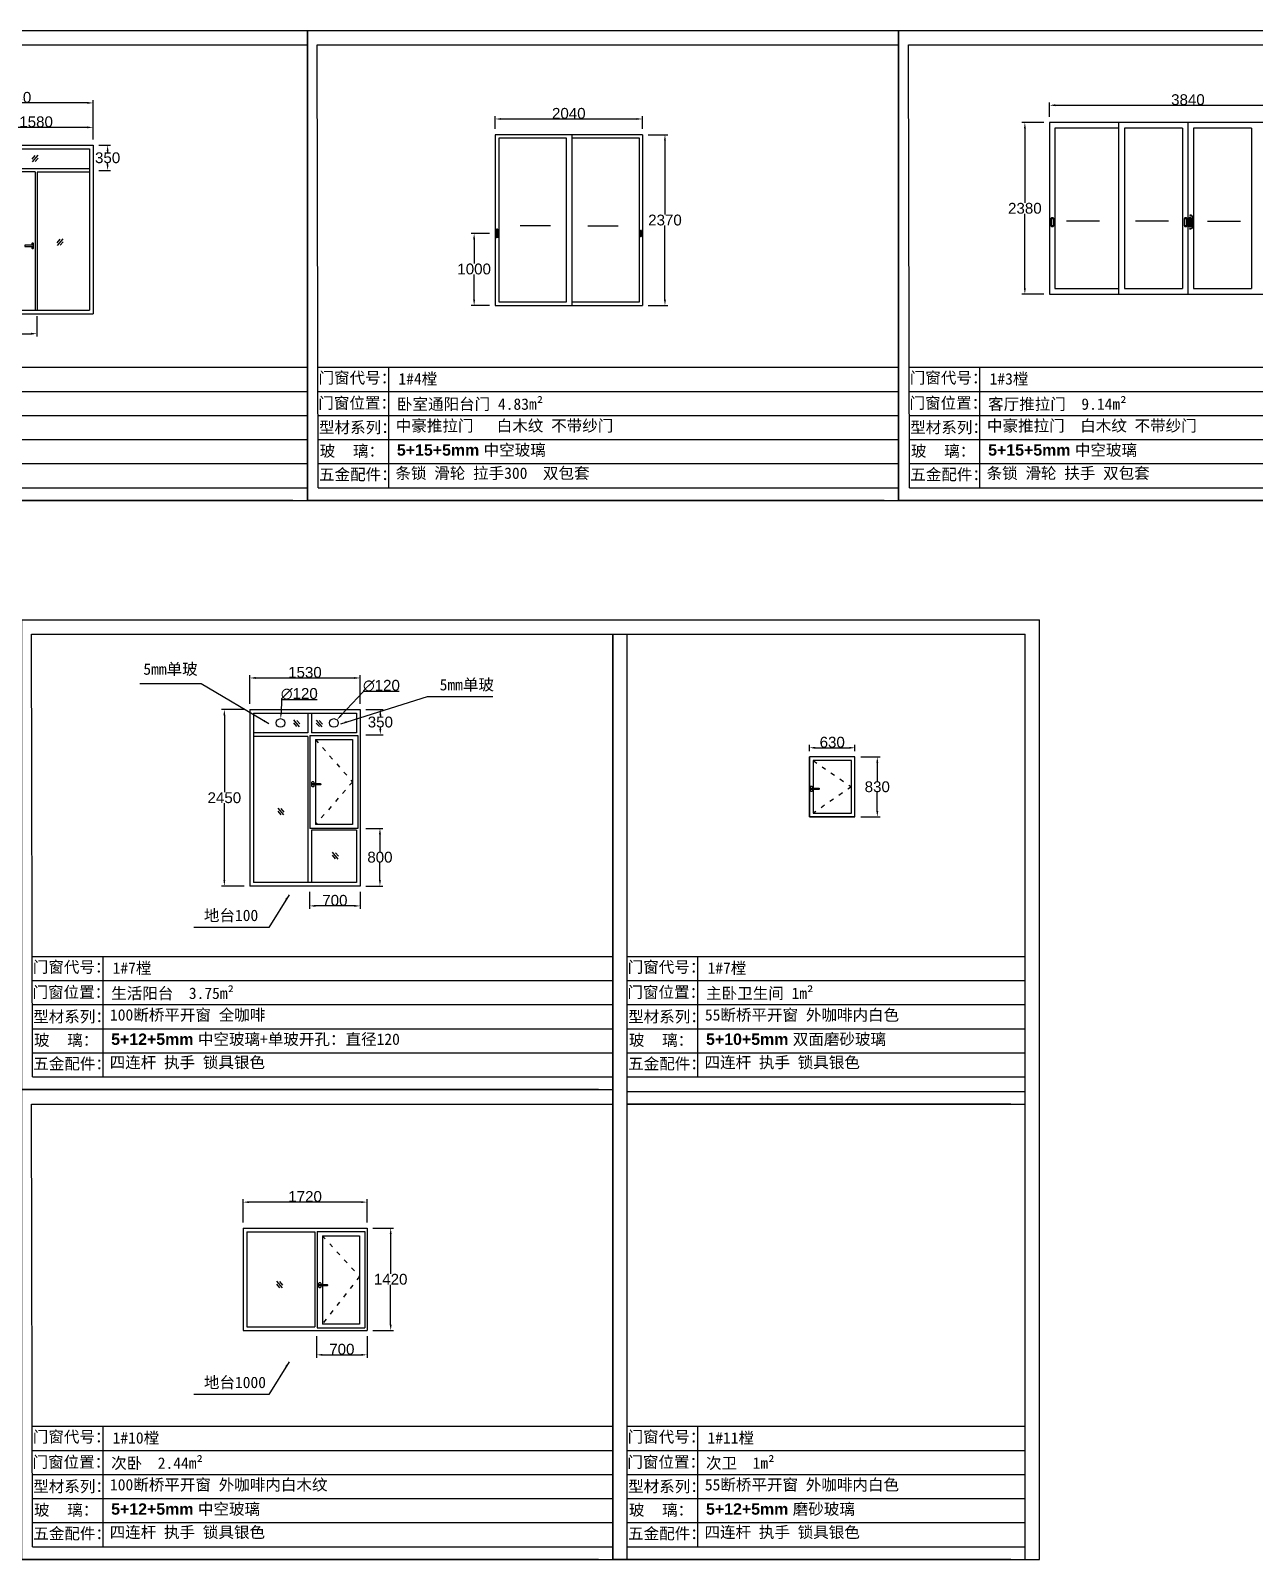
# Model space of a CAD drawing. Header units: inches. Extents: x -138455 to 599497, y -747149 to 13167.
# Drawn here: x 207274 to 224250, y -183062 to -161850 of the extents above; entities that cross this region are included whole.
import ezdxf

# ---------------------------------------------------------------- set-up
doc = ezdxf.new("R2010")
doc.units = ezdxf.units.IN
doc.header["$MEASUREMENT"] = 0
doc.header["$PDMODE"] = 35
doc.header["$PDSIZE"] = -3
doc.linetypes.add('ACAD_ISO03W100', pattern=[30, 12, -18])
doc.layers.add('0 @ 1', color=7, linetype='Continuous')
doc.styles.add('Annotative', font='arialbd.ttf')
doc.styles.get("Standard").update_dxf_attribs({"font": 'arial.ttf'})
doc.dimstyles.get("Standard").update_dxf_attribs({"dimtxt": 80, "dimasz": 70, "dimexe": 40, "dimexo": 80, "dimgap": 0, "dimtad": 1, "dimtih": 1, "dimtoh": 1, "dimdec": 0, "dimzin": 0, "dimdsep": 46, "dimtxsty": 'Standard', "dimcen": 0.09, "dimadec": 0, "dimazin": 0, "dimtfac": 1, "dimtdec": 0, "dimtofl": 0, "dimtmove": 0, "dimatfit": 3, "dimfxl": 0, "dimtolj": 1, "dimtzin": 0, "dimarcsym": 0})

# ---------------------------------------------------------------- blocks, each defined once
blk = doc.blocks.new('123hhh')
for centre, radius, start, end in [((280724, -83285), 15, 176.7622, 183.2378), ((280706, -83231), 10, 16.4502, 30.1514), ((280706, -83339), 10, 329.8486, 343.5498)]:
    blk.add_arc(centre, radius, start, end)
for points, knots in [([(280692, -83211), (280689, -83211), (280685, -83210), (280685, -83215), (280690, -83217), (280696, -83217), (280704, -83219), (280711, -83226), (280713, -83239), (280712, -83254), (280711, -83268), (280709, -83277), (280709, -83282), (280709, -83284)], [0, 0, 0, 0, 6.082763, 8.582763, 11.318747, 19.461781, 26.725965, 36.438119, 46.233865, 64.642794, 80.276332, 88.205882, 94.390611, 94.390611, 94.390611, 94.390611]), ([(280715, -83226), (280712, -83222), (280707, -83214), (280697, -83212), (280692, -83211)], [0.93741, 0.93741, 0.93741, 0.93741, 13.606526, 29.417915, 29.417915, 29.417915, 29.417915]), ([(280716, -83229), (280716, -83230), (280717, -83234), (280717, -83249), (280717, -83266), (280717, -83280), (280717, -83285)], [1.197256, 1.197256, 1.197256, 1.197256, 5.358743, 14.155697, 44.084834, 57.684594, 57.684594, 57.684594, 57.684594]), ([(280716, -83341), (280716, -83340), (280717, -83336), (280717, -83321), (280717, -83304), (280717, -83290), (280717, -83285)], [1.197256, 1.197256, 1.197256, 1.197256, 5.358743, 14.155697, 44.084834, 57.684594, 57.684594, 57.684594, 57.684594]), ([(280692, -83359), (280689, -83359), (280685, -83360), (280685, -83355), (280690, -83353), (280696, -83353), (280704, -83351), (280711, -83344), (280713, -83331), (280712, -83316), (280711, -83302), (280709, -83293), (280709, -83288), (280709, -83286)], [0, 0, 0, 0, 6.082763, 8.582763, 11.318747, 19.461781, 26.725965, 36.438119, 46.233865, 64.642794, 80.276332, 88.205882, 94.390611, 94.390611, 94.390611, 94.390611]), ([(280715, -83344), (280712, -83348), (280707, -83356), (280697, -83358), (280692, -83359)], [0.93741, 0.93741, 0.93741, 0.93741, 13.606526, 29.417915, 29.417915, 29.417915, 29.417915])]:
    blk.add_open_spline(points, degree=3, knots=knots)
blk = doc.blocks.new('*D390')
at = {"color": 0, "lineweight": -2, "transparency": 16777216}
for p, q in [((213720, -163215), (213720, -163037)), ((213800, -163077), (215680, -163077)), ((215760, -163215), (215760, -163037))]:
    blk.add_line(p, q, dxfattribs=at)
at = {"color": 0, "transparency": 16777216}
for points in [[(213800, -163064), (213800, -163090), (213720, -163077)], [(215680, -163064), (215680, -163090), (215760, -163077)]]:
    blk.add_solid(points, dxfattribs=at)
at = {"layer": 'Defpoints', "color": 0, "transparency": 16777216}
for p in [(215760, -163077), (213720, -163295), (215760, -163295)]:
    blk.add_point(p, dxfattribs=at)
at = {"color": 0, "transparency": 16777216, "insert": (214740, -163000), "char_height": 150, "attachment_point": 5}
blk.add_mtext('\\A1;2040', dxfattribs=at)
blk = doc.blocks.new('*D403')
at = {"color": 0, "lineweight": -2, "transparency": 16777216}
for p, q in [((215840, -163295), (216114, -163295)), ((216074, -163375), (216074, -164403)), ((216074, -165585), (216074, -164556)), ((215840, -165665), (216114, -165665))]:
    blk.add_line(p, q, dxfattribs=at)
at = {"color": 0, "transparency": 16777216}
for points in [[(216060, -163375), (216087, -163375), (216074, -163295)], [(216060, -165585), (216087, -165585), (216074, -165665)]]:
    blk.add_solid(points, dxfattribs=at)
at = {"layer": 'Defpoints', "color": 0, "transparency": 16777216}
for p in [(215760, -163295), (215760, -165665), (216074, -165665)]:
    blk.add_point(p, dxfattribs=at)
at = {"color": 0, "transparency": 16777216, "insert": (216074, -164480), "char_height": 150, "attachment_point": 5}
blk.add_mtext('\\A1;2370', dxfattribs=at)
blk = doc.blocks.new('*D391')
at = {"color": 0, "lineweight": -2, "transparency": 16777216}
for p, q in [((221408, -163047), (221408, -162847)), ((221488, -162887), (225168, -162887)), ((225248, -163047), (225248, -162847))]:
    blk.add_line(p, q, dxfattribs=at)
at = {"color": 0, "transparency": 16777216}
for points in [[(221488, -162873), (221488, -162900), (221408, -162887)], [(225168, -162873), (225168, -162900), (225248, -162887)]]:
    blk.add_solid(points, dxfattribs=at)
at = {"layer": 'Defpoints', "color": 0, "transparency": 16777216}
for p in [(225248, -162887), (221408, -163127), (225248, -163127)]:
    blk.add_point(p, dxfattribs=at)
at = {"color": 0, "transparency": 16777216, "insert": (223328, -162810), "char_height": 150, "attachment_point": 5}
blk.add_mtext('\\A1;3840', dxfattribs=at)
blk = doc.blocks.new('*D404')
at = {"color": 0, "lineweight": -2, "transparency": 16777216}
for p, q in [((221328, -163127), (221026, -163127)), ((221066, -163207), (221066, -164240)), ((221066, -165427), (221066, -164393)), ((221328, -165507), (221026, -165507))]:
    blk.add_line(p, q, dxfattribs=at)
at = {"color": 0, "transparency": 16777216}
for points in [[(221053, -163207), (221080, -163207), (221066, -163127)], [(221053, -165427), (221080, -165427), (221066, -165507)]]:
    blk.add_solid(points, dxfattribs=at)
at = {"layer": 'Defpoints', "color": 0, "transparency": 16777216}
for p in [(221408, -163127), (221066, -165507), (221408, -165507)]:
    blk.add_point(p, dxfattribs=at)
at = {"color": 0, "transparency": 16777216, "insert": (221066, -164317), "char_height": 150, "attachment_point": 5}
blk.add_mtext('\\A1;2380', dxfattribs=at)
blk = doc.blocks.new('*D405')
at = {"color": 0, "lineweight": -2, "transparency": 16777216}
for p, q in [((213640, -164665), (213387, -164665)), ((213427, -164745), (213427, -165082)), ((213427, -165585), (213427, -165235)), ((213640, -165665), (213387, -165665))]:
    blk.add_line(p, q, dxfattribs=at)
at = {"color": 0, "transparency": 16777216}
for points in [[(213413, -164745), (213440, -164745), (213427, -164665)], [(213413, -165585), (213440, -165585), (213427, -165665)]]:
    blk.add_solid(points, dxfattribs=at)
at = {"layer": 'Defpoints', "color": 0, "transparency": 16777216}
for p in [(213720, -164665), (213427, -165665), (213720, -165665)]:
    blk.add_point(p, dxfattribs=at)
at = {"color": 0, "transparency": 16777216, "insert": (213427, -165159), "char_height": 150, "attachment_point": 5}
blk.add_mtext('\\A1;1000', dxfattribs=at)
blk = doc.blocks.new('dzcs')
blk.add_lwpolyline([(142096, -3328), (142196, -3328, 0.414214), (142206, -3318), (142206, -3318, 0.414214), (142196, -3308), (142096, -3308, 0.414214), (142086, -3318), (142086, -3318, 0.414214)], format="xyb", close=True)
blk.add_lwpolyline([(142182, -3328), (142182, -3342, 0.414214), (142196, -3355), (142196, -3355, 0.414214), (142209, -3342), (142209, -3294, 0.414214), (142196, -3280), (142196, -3280, 0.414214), (142182, -3294), (142182, -3308)], format="xyb")
blk = doc.blocks.new('*D392')
at = {"color": 0, "lineweight": -2, "transparency": 16777216}
for p, q in [((211145, -173800), (211145, -174035)), ((211845, -173800), (211845, -174035)), ((211765, -173995), (211225, -173995))]:
    blk.add_line(p, q, dxfattribs=at)
at = {"color": 0, "transparency": 16777216}
for points in [[(211225, -173982), (211225, -174009), (211145, -173995)], [(211765, -173982), (211765, -174009), (211845, -173995)]]:
    blk.add_solid(points, dxfattribs=at)
at = {"layer": 'Defpoints', "color": 0, "transparency": 16777216}
for p in [(211145, -173720), (211845, -173720), (211145, -173995)]:
    blk.add_point(p, dxfattribs=at)
at = {"color": 0, "transparency": 16777216, "insert": (211495, -173919), "char_height": 150, "attachment_point": 5}
blk.add_mtext('\\A1;700', dxfattribs=at)
blk = doc.blocks.new('123as')
at = {"color": 0}
for p, q in [((90189, 51387), (90252, 51462)), ((90194, 51330), (90312, 51470)), ((90251, 51335), (90314, 51410))]:
    blk.add_line(p, q, dxfattribs=at)
blk = doc.blocks.new('*D407')
at = {"color": 0, "lineweight": -2, "transparency": 16777216}
for p, q in [((210315, -171190), (210315, -170793)), ((210395, -170833), (211765, -170833)), ((211845, -171190), (211845, -170793))]:
    blk.add_line(p, q, dxfattribs=at)
at = {"color": 0, "transparency": 16777216}
for points in [[(210395, -170819), (210395, -170846), (210315, -170833)], [(211765, -170819), (211765, -170846), (211845, -170833)]]:
    blk.add_solid(points, dxfattribs=at)
at = {"layer": 'Defpoints', "color": 0, "transparency": 16777216}
for p in [(211845, -170833), (210315, -171270), (211845, -171270)]:
    blk.add_point(p, dxfattribs=at)
at = {"color": 0, "transparency": 16777216, "insert": (211080, -170756), "char_height": 150, "attachment_point": 5}
blk.add_mtext('\\A1;1530', dxfattribs=at)
blk = doc.blocks.new('*D393')
at = {"color": 0, "lineweight": -2, "transparency": 16777216}
for p, q in [((211925, -172920), (212160, -172920)), ((212120, -173000), (212120, -173243)), ((212120, -173640), (212120, -173396)), ((211925, -173720), (212160, -173720))]:
    blk.add_line(p, q, dxfattribs=at)
at = {"color": 0, "transparency": 16777216}
for points in [[(212107, -173000), (212134, -173000), (212120, -172920)], [(212107, -173640), (212134, -173640), (212120, -173720)]]:
    blk.add_solid(points, dxfattribs=at)
at = {"layer": 'Defpoints', "color": 0, "transparency": 16777216}
for p in [(211845, -172920), (211845, -173720), (212120, -173720)]:
    blk.add_point(p, dxfattribs=at)
at = {"color": 0, "transparency": 16777216, "insert": (212120, -173320), "char_height": 150, "attachment_point": 5}
blk.add_mtext('\\A1;800', dxfattribs=at)
blk = doc.blocks.new('*D408')
at = {"color": 0, "lineweight": -2, "transparency": 16777216}
for p, q in [((211925, -171270), (212166, -171270)), ((212126, -171350), (212126, -171368)), ((212126, -171540), (212126, -171521)), ((211925, -171620), (212166, -171620))]:
    blk.add_line(p, q, dxfattribs=at)
at = {"color": 0, "transparency": 16777216}
for points in [[(212112, -171350), (212139, -171350), (212126, -171270)], [(212112, -171540), (212139, -171540), (212126, -171620)]]:
    blk.add_solid(points, dxfattribs=at)
at = {"layer": 'Defpoints', "color": 0, "transparency": 16777216}
for p in [(211845, -171270), (211845, -171620), (212126, -171620)]:
    blk.add_point(p, dxfattribs=at)
at = {"color": 0, "transparency": 16777216, "insert": (212126, -171445), "char_height": 150, "attachment_point": 5}
blk.add_mtext('\\A1;350', dxfattribs=at)
blk = doc.blocks.new('*D409')
at = {"color": 0, "lineweight": -2, "transparency": 16777216}
for p, q in [((210235, -171270), (209922, -171270)), ((209962, -171350), (209962, -172418)), ((209962, -173640), (209962, -172571)), ((210235, -173720), (209922, -173720))]:
    blk.add_line(p, q, dxfattribs=at)
at = {"color": 0, "transparency": 16777216}
for points in [[(209949, -171350), (209975, -171350), (209962, -171270)], [(209949, -173640), (209975, -173640), (209962, -173720)]]:
    blk.add_solid(points, dxfattribs=at)
at = {"layer": 'Defpoints', "color": 0, "transparency": 16777216}
for p in [(210315, -171270), (209962, -173720), (210315, -173720)]:
    blk.add_point(p, dxfattribs=at)
at = {"color": 0, "transparency": 16777216, "insert": (209962, -172495), "char_height": 150, "attachment_point": 5}
blk.add_mtext('\\A1;2450', dxfattribs=at)
blk = doc.blocks.new('*D376')
at = {"color": 0, "lineweight": -2, "transparency": 16777216}
for p, q in [((206561, -165861), (206561, -166096)), ((207361, -165811), (207361, -166096)), ((206641, -166056), (207281, -166056))]:
    blk.add_line(p, q, dxfattribs=at)
at = {"color": 0, "transparency": 16777216}
for points in [[(206641, -166043), (206641, -166070), (206561, -166056)], [(207281, -166043), (207281, -166070), (207361, -166056)]]:
    blk.add_solid(points, dxfattribs=at)
at = {"layer": 'Defpoints', "color": 0, "transparency": 16777216}
for p in [(206561, -165781), (207361, -165731), (207361, -166056)]:
    blk.add_point(p, dxfattribs=at)
at = {"color": 0, "transparency": 16777216, "insert": (206961, -165980), "char_height": 150, "attachment_point": 5}
blk.add_mtext('\\A1;800', dxfattribs=at)
blk = doc.blocks.new('*D377')
at = {"color": 0, "lineweight": -2, "transparency": 16777216}
for p, q in [((206561, -163361), (206561, -163154)), ((208061, -163194), (206641, -163194)), ((208141, -163361), (208141, -163154))]:
    blk.add_line(p, q, dxfattribs=at)
at = {"color": 0, "transparency": 16777216}
for points in [[(206641, -163180), (206641, -163207), (206561, -163194)], [(208061, -163180), (208061, -163207), (208141, -163194)]]:
    blk.add_solid(points, dxfattribs=at)
at = {"layer": 'Defpoints', "color": 0, "transparency": 16777216}
for p in [(206561, -163194), (206561, -163441), (208141, -163441)]:
    blk.add_point(p, dxfattribs=at)
at = {"color": 0, "transparency": 16777216, "insert": (207351, -163117), "char_height": 150, "attachment_point": 5}
blk.add_mtext('\\A1;1580', dxfattribs=at)
blk = doc.blocks.new('*D378')
at = {"color": 0, "lineweight": -2, "transparency": 16777216}
for p, q in [((205961, -163361), (205961, -162814)), ((208061, -162854), (206041, -162854)), ((208141, -163361), (208141, -162814))]:
    blk.add_line(p, q, dxfattribs=at)
at = {"color": 0, "transparency": 16777216}
for points in [[(206041, -162841), (206041, -162868), (205961, -162854)], [(208061, -162841), (208061, -162868), (208141, -162854)]]:
    blk.add_solid(points, dxfattribs=at)
at = {"layer": 'Defpoints', "color": 0, "transparency": 16777216}
for p in [(205961, -162854), (205961, -163441), (208141, -163441)]:
    blk.add_point(p, dxfattribs=at)
at = {"color": 0, "transparency": 16777216, "insert": (207051, -162778), "char_height": 150, "attachment_point": 5}
blk.add_mtext('\\A1;2180', dxfattribs=at)
blk = doc.blocks.new('*D379')
at = {"color": 0, "lineweight": -2, "transparency": 16777216}
for p, q in [((208221, -163441), (208383, -163441)), ((208343, -163521), (208343, -163539)), ((208343, -163711), (208343, -163693)), ((208221, -163791), (208383, -163791))]:
    blk.add_line(p, q, dxfattribs=at)
at = {"color": 0, "transparency": 16777216}
for points in [[(208330, -163521), (208356, -163521), (208343, -163441)], [(208330, -163711), (208356, -163711), (208343, -163791)]]:
    blk.add_solid(points, dxfattribs=at)
at = {"layer": 'Defpoints', "color": 0, "transparency": 16777216}
for p in [(208141, -163441), (208141, -163791), (208343, -163791)]:
    blk.add_point(p, dxfattribs=at)
at = {"color": 0, "transparency": 16777216, "insert": (208343, -163616), "char_height": 150, "attachment_point": 5}
blk.add_mtext('\\A1;350', dxfattribs=at)
blk = doc.blocks.new('*D383')
at = {"color": 0, "lineweight": -2, "transparency": 16777216}
for p, q in [((218789, -171929), (219059, -171929)), ((219019, -172009), (219019, -172266)), ((219019, -172679), (219019, -172420)), ((218789, -172759), (219059, -172759))]:
    blk.add_line(p, q, dxfattribs=at)
at = {"color": 0, "transparency": 16777216}
for points in [[(219006, -172009), (219033, -172009), (219019, -171929)], [(219006, -172679), (219033, -172679), (219019, -172759)]]:
    blk.add_solid(points, dxfattribs=at)
at = {"layer": 'Defpoints', "color": 0, "transparency": 16777216}
for p in [(218709, -171929), (218709, -172759), (219019, -172759)]:
    blk.add_point(p, dxfattribs=at)
at = {"color": 0, "transparency": 16777216, "insert": (219019, -172343), "char_height": 150, "attachment_point": 5}
blk.add_mtext('\\A1;830', dxfattribs=at)
blk = doc.blocks.new('*D384')
at = {"color": 0, "lineweight": -2, "transparency": 16777216}
for p, q in [((218079, -171849), (218079, -171761)), ((218159, -171801), (218629, -171801)), ((218709, -171849), (218709, -171761))]:
    blk.add_line(p, q, dxfattribs=at)
at = {"color": 0, "transparency": 16777216}
for points in [[(218159, -171788), (218159, -171815), (218079, -171801)], [(218629, -171788), (218629, -171815), (218709, -171801)]]:
    blk.add_solid(points, dxfattribs=at)
at = {"layer": 'Defpoints', "color": 0, "transparency": 16777216}
for p in [(218709, -171801), (218079, -171929), (218709, -171929)]:
    blk.add_point(p, dxfattribs=at)
at = {"color": 0, "transparency": 16777216, "insert": (218394, -171725), "char_height": 150, "attachment_point": 5}
blk.add_mtext('\\A1;630', dxfattribs=at)
blk = doc.blocks.new('*D401')
at = {"color": 0, "lineweight": -2, "transparency": 16777216}
for p, q in [((210222, -178386), (210222, -178065)), ((211862, -178105), (210302, -178105)), ((211942, -178386), (211942, -178065))]:
    blk.add_line(p, q, dxfattribs=at)
at = {"color": 0, "transparency": 16777216}
for points in [[(210302, -178092), (210302, -178118), (210222, -178105)], [(211862, -178092), (211862, -178118), (211942, -178105)]]:
    blk.add_solid(points, dxfattribs=at)
at = {"layer": 'Defpoints', "color": 0, "transparency": 16777216}
for p in [(210222, -178105), (210222, -178466), (211942, -178466)]:
    blk.add_point(p, dxfattribs=at)
at = {"color": 0, "transparency": 16777216, "insert": (211082, -178028), "char_height": 150, "attachment_point": 5}
blk.add_mtext('\\A1;1720', dxfattribs=at)
blk = doc.blocks.new('*D402')
at = {"color": 0, "lineweight": -2, "transparency": 16777216}
for p, q in [((212022, -178466), (212309, -178466)), ((212269, -178546), (212269, -179099)), ((212269, -179806), (212269, -179252)), ((212022, -179886), (212309, -179886))]:
    blk.add_line(p, q, dxfattribs=at)
at = {"color": 0, "transparency": 16777216}
for points in [[(212256, -178546), (212283, -178546), (212269, -178466)], [(212256, -179806), (212283, -179806), (212269, -179886)]]:
    blk.add_solid(points, dxfattribs=at)
at = {"layer": 'Defpoints', "color": 0, "transparency": 16777216}
for p in [(211942, -178466), (211942, -179886), (212269, -179886)]:
    blk.add_point(p, dxfattribs=at)
at = {"color": 0, "transparency": 16777216, "insert": (212269, -179176), "char_height": 150, "attachment_point": 5}
blk.add_mtext('\\A1;1420', dxfattribs=at)
blk = doc.blocks.new('*D388')
at = {"color": 0, "lineweight": -2, "transparency": 16777216}
for p, q in [((211242, -179966), (211242, -180264)), ((211942, -179966), (211942, -180264)), ((211322, -180224), (211862, -180224))]:
    blk.add_line(p, q, dxfattribs=at)
at = {"color": 0, "transparency": 16777216}
for points in [[(211322, -180211), (211322, -180237), (211242, -180224)], [(211862, -180211), (211862, -180237), (211942, -180224)]]:
    blk.add_solid(points, dxfattribs=at)
at = {"layer": 'Defpoints', "color": 0, "transparency": 16777216}
for p in [(211242, -179886), (211942, -179886), (211942, -180224)]:
    blk.add_point(p, dxfattribs=at)
at = {"color": 0, "transparency": 16777216, "insert": (211592, -180147), "char_height": 150, "attachment_point": 5}
blk.add_mtext('\\A1;700', dxfattribs=at)
blk = doc.blocks.new('*D412')
at = {"color": 0, "lineweight": -2, "transparency": 16777216}
for p, q in [((210755, -171134), (210748, -171317)), ((211249, -171134), (210755, -171134)), ((210742, -171457), (210742, -171457)), ((210742, -171457), (210742, -171457))]:
    blk.add_line(p, q, dxfattribs=at)
at = {"color": 0, "transparency": 16777216}
blk.add_solid([(210734, -171317), (210761, -171318), (210745, -171397)], dxfattribs=at)
at = {"layer": 'Defpoints', "color": 0, "transparency": 16777216}
for p in [(210740, -171517), (210745, -171397)]:
    blk.add_point(p, dxfattribs=at)
at = {"color": 0, "transparency": 16777216, "insert": (211002, -171053), "char_height": 150, "attachment_point": 5}
blk.add_mtext('\\A1;∅120', dxfattribs=at)
blk = doc.blocks.new('*D394')
at = {"color": 0, "lineweight": -2, "transparency": 16777216}
for p, q in [((211894, -171019), (211578, -171355)), ((212388, -171019), (211894, -171019)), ((211482, -171457), (211482, -171457)), ((211482, -171457), (211482, -171457))]:
    blk.add_line(p, q, dxfattribs=at)
at = {"color": 0, "transparency": 16777216}
blk.add_solid([(211569, -171346), (211588, -171364), (211523, -171414)], dxfattribs=at)
at = {"layer": 'Defpoints', "color": 0, "transparency": 16777216}
for p in [(211441, -171501), (211523, -171414)]:
    blk.add_point(p, dxfattribs=at)
at = {"color": 0, "transparency": 16777216, "insert": (212141, -170939), "char_height": 150, "attachment_point": 5}
blk.add_mtext('\\A1;∅120', dxfattribs=at)

msp = doc.modelspace()

# ---------------------------------------------------------------- linework, layer by layer
for p, q in [((202912.8, -161850.5), (211113.5, -161850.5)), ((203050.7, -162050.5), (211113.5, -162050.5)), ((211113.5, -161850.5), (219314.3, -161850.5)), ((211113.5, -168369.1), (211113.5, -161850.5)), ((211251.4, -162050.5), (219314.3, -162050.5)), ((211263.2, -168193.4), (211251.8, -162050.5)), ((219314.3, -161850.5), (227515, -161850.5)), ((219314.3, -168369.1), (219314.3, -161850.5)), ((219452.2, -162050.5), (227315, -162050.5)), ((219463.9, -168193.4), (219452.6, -162050.5)), ((215760.2, -163294.7), (213720.2, -163294.7)), ((213720.2, -163294.7), (213720.2, -165664.7)), ((214782.7, -163294.7), (214782.7, -165664.7)), ((215760.2, -163294.7), (215760.2, -165664.7)), ((225247.9, -163126.7), (221407.9, -163126.7)), ((221407.9, -163126.7), (221407.9, -165506.7)), ((222365.2, -163202.2), (221483.4, -163202.2)), ((221483.4, -163202.2), (221483.4, -165431.2)), ((222365.2, -163126.7), (222365.2, -165506.7)), ((223252.4, -163202.2), (222446.1, -163202.2)), ((222446.1, -163202.2), (222446.1, -165431.2)), ((223252.4, -163202.2), (223252.4, -165431.2)), ((223327.9, -163126.7), (223327.9, -165506.7)), ((224209.7, -163202.2), (223403.4, -163202.2)), ((223403.4, -163202.2), (223403.4, -165431.2)), ((224209.7, -163202.2), (224209.7, -165431.2)), ((205961.1, -163440.9), (208141.1, -163440.9)), ((206586.1, -163490.9), (208091.1, -163490.9)), ((208091.1, -163490.9), (208091.1, -165730.9)), ((208141.1, -163440.9), (208141.1, -165780.9)), ((207336.1, -163812.1), (206566.1, -163812.1)), ((206586.1, -163765.9), (208091.1, -163765.9)), ((207336.1, -163812.1), (207336.1, -165730.9)), ((207366.1, -163815.9), (207366.1, -165730.9)), ((208091.1, -163815.9), (207366.1, -163815.9)), ((221483.4, -165431.2), (222365.2, -165431.2)), ((222446.1, -165431.2), (223252.4, -165431.2)), ((223403.4, -165431.2), (224209.7, -165431.2)), ((213720.2, -165664.7), (215760.2, -165664.7)), ((221407.9, -165506.7), (225247.9, -165506.7)), ((205961.1, -165780.9), (208141.1, -165780.9)), ((205961.1, -165780.9), (208141.1, -165780.9)), ((206566.1, -165730.9), (208091.1, -165730.9)), ((203061.8, -166521.6), (211113.5, -166521.6)), ((211262.6, -166521.6), (219314.3, -166521.6)), ((212238.2, -166521.6), (212238.2, -168193.4)), ((219463.3, -166521.6), (227315, -166521.6)), ((220438.9, -166521.6), (220438.9, -168193.4)), ((203061.8, -166856), (211113.5, -166856)), ((211262.6, -166856), (219314.3, -166856)), ((219463.3, -166856), (227315, -166856)), ((203061.8, -167190.4), (211113.5, -167190.4)), ((211262.6, -167190.4), (219314.3, -167190.4)), ((219463.3, -167190.4), (227315, -167190.4)), ((203061.8, -167524.7), (211113.5, -167524.7)), ((211262.6, -167524.7), (219314.3, -167524.7)), ((219463.3, -167524.7), (227315, -167524.7)), ((203061.8, -167859.1), (211113.5, -167859.1)), ((211262.6, -167859.1), (219314.3, -167859.1)), ((219463.3, -167859.1), (227315, -167859.1)), ((203062.4, -168193.4), (211113.5, -168193.4)), ((211263.2, -168193.4), (219314.3, -168193.4)), ((219463.9, -168193.4), (227315, -168193.4)), ((210913.5, -168369.1), (202912.8, -168369.1)), ((219114.3, -168369.1), (211113.5, -168369.1)), ((211113.5, -168369.1), (219114.3, -168369.1)), ((227315, -168369.1), (219314.3, -168369.1)), ((219314.3, -168369.1), (227315, -168369.1)), ((207149.6, -170025.2), (215550.4, -170025.2)), ((215550.4, -170025.2), (221270.8, -170025.2)), ((221270.8, -176743.8), (221270.8, -170025.2)), ((207287.6, -170225.2), (221070.8, -170225.2)), ((207299.3, -176368.2), (207287.9, -170225.2)), ((215350.4, -176543.8), (215350.4, -170225.2)), ((215550.4, -176543.8), (215550.4, -170225.2)), ((221070.8, -176743.8), (221070.8, -170225.2)), ((210314.8, -171269.8), (211844.8, -171269.8)), ((210314.8, -171269.8), (210314.8, -173719.8)), ((210364.8, -171319.8), (210364.8, -173669.8)), ((210364.8, -171319.8), (211794.8, -171319.8)), ((211119.8, -171319.8), (211119.8, -171594.8)), ((211169.8, -171319.8), (211169.8, -171594.8)), ((211794.8, -171319.8), (211794.8, -171594.8)), ((211844.8, -171269.8), (211844.8, -173719.8)), ((211119.8, -171594.8), (210364.8, -171594.8)), ((211794.8, -171594.8), (211169.8, -171594.8)), ((211119.8, -171644.8), (210364.8, -171644.8)), ((211119.8, -171644.8), (211119.8, -173669.8)), ((211149.8, -171633.1), (211149.8, -172919.8)), ((211149.8, -171633.1), (211814.8, -171633.1)), ((211224.8, -171686.1), (211224.8, -172297.3)), ((211224.8, -171686.1), (211739.8, -171686.1)), ((211739.8, -171686.1), (211739.8, -172866.3)), ((211814.8, -171633.1), (211814.8, -172919.8)), ((218079.3, -172758.6), (218079.3, -171928.6)), ((218709.3, -171928.6), (218079.3, -171928.6)), ((218079.3, -171928.6), (218079.3, -172758.6)), ((218659.3, -171978.6), (218129.3, -171978.6)), ((218129.3, -171978.6), (218129.3, -172359.6)), ((218659.3, -172708.6), (218659.3, -171978.6)), ((218709.3, -172758.6), (218709.3, -171928.6)), ((211224.8, -172317.3), (211224.8, -172866.3)), ((218129.3, -172379.6), (218129.3, -172708.6)), ((211739.8, -172866.3), (211224.8, -172866.3)), ((218079.3, -172758.6), (218709.3, -172758.6)), ((218709.3, -172758.6), (218079.3, -172758.6)), ((218129.3, -172708.6), (218659.3, -172708.6)), ((211119.8, -172944.8), (211119.8, -172946.3)), ((211814.8, -172919.8), (211149.8, -172919.8)), ((211794.8, -172944.8), (211169.8, -172944.8)), ((211169.8, -172944.8), (211169.8, -173669.8)), ((211794.8, -172944.8), (211794.8, -173669.8)), ((211844.8, -173719.8), (210314.8, -173719.8)), ((211794.8, -173669.8), (210364.8, -173669.8)), ((207298.7, -174696.4), (215350.4, -174696.4)), ((208274.3, -174696.4), (208274.3, -176368.2)), ((215550.4, -174696.4), (221070.8, -174696.4)), ((216526, -174696.4), (216526, -176368.2)), ((207298.7, -175030.8), (215350.4, -175030.8)), ((215550.4, -175030.8), (221070.8, -175030.8)), ((207298.7, -175365.1), (215350.4, -175365.1)), ((215550.4, -175365.1), (221070.8, -175365.1)), ((207298.7, -175699.5), (215350.4, -175699.5)), ((215550.4, -175699.5), (221070.8, -175699.5)), ((207298.7, -176033.8), (215350.4, -176033.8)), ((215550.4, -176033.8), (221070.8, -176033.8)), ((207299.3, -176368.2), (215350.4, -176368.2)), ((215551, -176368.2), (221070.8, -176368.2)), ((215150.4, -176543.8), (207149.6, -176543.8)), ((207149.6, -176543.8), (215350.4, -176543.8)), ((207149.6, -176543.8), (215350.4, -176543.8)), ((215350.4, -183062.4), (215350.4, -176543.8)), ((215550.4, -183062.4), (215550.4, -176543.8)), ((215550.4, -176568.2), (221070.8, -176568.2)), ((221070.8, -183062.4), (221070.8, -176543.8)), ((221270.8, -183062.4), (221270.8, -176543.8)), ((207287.6, -176743.8), (215350.4, -176743.8)), ((207299.3, -182886.8), (207287.9, -176743.8)), ((220870.8, -176743.8), (215550.4, -176743.8)), ((215550.4, -176743.8), (221070.8, -176743.8)), ((210222.5, -178465.6), (211942.5, -178465.6)), ((210222.5, -178465.6), (210222.5, -179885.6)), ((210272.5, -178515.6), (210272.5, -179835.6)), ((210272.5, -178515.6), (211217.5, -178515.6)), ((211217.5, -178515.6), (211217.5, -179837.1)), ((211247.5, -178511.8), (211247.5, -179850.6)), ((211247.5, -178511.8), (211912.5, -178511.8)), ((211322.5, -178570.6), (211322.5, -179247.7)), ((211322.5, -178570.6), (211837.5, -178570.6)), ((211837.5, -178570.6), (211837.5, -179797.1)), ((211912.5, -178511.8), (211912.5, -179850.6)), ((211942.5, -178465.6), (211942.5, -179885.6)), ((211322.5, -179267.7), (211322.5, -179797.1)), ((210272.5, -179835.6), (211217.5, -179835.6)), ((211247.5, -179850.6), (211912.5, -179850.6)), ((211837.5, -179797.1), (211322.5, -179797.1)), ((210222.5, -179885.6), (211942.5, -179885.6)), ((207298.7, -181215), (215350.4, -181215)), ((208274.3, -181215), (208274.3, -182886.8)), ((215549.8, -181215), (221070.8, -181215)), ((216525.4, -181215), (216525.4, -182886.8)), ((207298.7, -181549.3), (215350.4, -181549.3)), ((215549.8, -181549.3), (221070.8, -181549.3)), ((207298.7, -181883.7), (215350.4, -181883.7)), ((215549.8, -181883.7), (221070.8, -181883.7)), ((207298.7, -182218.1), (215350.4, -182218.1)), ((215549.8, -182218.1), (221070.8, -182218.1)), ((207298.7, -182552.4), (215350.4, -182552.4)), ((215549.8, -182552.4), (221070.8, -182552.4)), ((207299.3, -182886.8), (215350.4, -182886.8)), ((215550.4, -182886.8), (221070.8, -182886.8)), ((215150.4, -183062.4), (207149.6, -183062.4)), ((207149.6, -183062.4), (215550.4, -183062.4)), ((220870.8, -183062.4), (215350.4, -183062.4)), ((215350.4, -183062.4), (221270.8, -183062.4))]:
    msp.add_line(p, q)
for points in [[(202912.8, -161850.5), (202912.8, -168369.1), (211113.5, -168369.1)], [(211113.5, -161850.5), (211113.5, -168369.1), (219314.3, -168369.1)], [(219314.3, -161850.5), (219314.3, -168369.1), (227515, -168369.1)], [(214782.7, -165614.7), (215720.2, -165614.7), (215720.2, -163344.7), (214782.7, -163344.7)], [(207149.6, -170025.2), (207149.6, -176543.8), (215350.4, -176543.8)], [(215350.4, -170225.2), (215350.4, -176743.8)], [(207149.6, -176543.8), (207149.6, -183062.4), (215350.4, -183062.4)], [(215350.4, -176543.8), (215350.4, -183062.4), (221070.8, -183062.4)], [(215550.4, -176743.8), (221070.8, -176743.8)]]:
    msp.add_lwpolyline(points)
for points in [[(214707.7, -165614.7), (214707.7, -163344.7), (213770.2, -163344.7), (213770.2, -165614.7)], [(221434.5, -164456.8), (221457.5, -164456.8), (221457.5, -164558), (221434.5, -164558)], [(221434.5, -164456.8), (221457.5, -164456.8), (221457.5, -164558), (221434.5, -164558)], [(223286.1, -164457), (223309, -164457), (223309, -164558.2), (223286.1, -164558.2)], [(223286.1, -164457), (223309, -164457), (223309, -164558.2), (223286.1, -164558.2)], [(223369.8, -164457), (223346.8, -164457), (223346.8, -164558.2), (223369.8, -164558.2)], [(223369.8, -164457), (223346.8, -164457), (223346.8, -164558.2), (223369.8, -164558.2)], [(213748.7, -164631.7), (213733.7, -164631.7), (213733.7, -164698), (213748.7, -164698)], [(213748.7, -164631.7), (213733.7, -164631.7), (213733.7, -164698), (213748.7, -164698)], [(215748.3, -164631.7), (215733.3, -164631.7), (215733.3, -164698), (215748.3, -164698)], [(215748.3, -164631.7), (215733.3, -164631.7), (215733.3, -164698), (215748.3, -164698)]]:
    msp.add_lwpolyline(points, close=True)
for points in [[(221445.4, -164442), (221447.1, -164442, -0.4142136), (221462.2, -164457.1), (221462.2, -164557.2, -0.4142136), (221447.1, -164572.3), (221445.4, -164572.3, -0.4142136), (221430.3, -164557.2), (221430.3, -164457.1, -0.4142136)], [(221445.4, -164442), (221447.1, -164442, -0.4142136), (221462.2, -164457.1), (221462.2, -164557.2, -0.4142136), (221447.1, -164572.3), (221445.4, -164572.3, -0.4142136), (221430.3, -164557.2), (221430.3, -164457.1, -0.4142136)], [(223297, -164442.2), (223298.7, -164442.2, -0.4142136), (223313.8, -164457.3), (223313.8, -164557.4, -0.4142136), (223298.7, -164572.5), (223297, -164572.5, -0.4142136), (223281.9, -164557.4), (223281.9, -164457.3, -0.4142136)], [(223297, -164442.2), (223298.7, -164442.2, -0.4142136), (223313.8, -164457.3), (223313.8, -164557.4, -0.4142136), (223298.7, -164572.5), (223297, -164572.5, -0.4142136), (223281.9, -164557.4), (223281.9, -164457.3, -0.4142136)], [(223358.9, -164442.2), (223357.2, -164442.2, 0.4142136), (223342.1, -164457.3), (223342.1, -164557.4, 0.4142136), (223357.2, -164572.5), (223358.9, -164572.5, 0.4142136), (223374, -164557.4), (223374, -164457.3, 0.4142136)], [(223358.9, -164442.2), (223357.2, -164442.2, 0.4142136), (223342.1, -164457.3), (223342.1, -164557.4, 0.4142136), (223357.2, -164572.5), (223358.9, -164572.5, 0.4142136), (223374, -164557.4), (223374, -164457.3, 0.4142136)], [(213741.6, -164622.1), (213740.4, -164622.1, 0.4142136), (213730.6, -164632), (213730.6, -164697.5, 0.4142136), (213740.4, -164707.4), (213741.6, -164707.4, 0.4142136), (213751.5, -164697.5), (213751.5, -164632, 0.4142136)], [(213741.6, -164622.1), (213740.4, -164622.1, 0.4142136), (213730.6, -164632), (213730.6, -164697.5, 0.4142136), (213740.4, -164707.4), (213741.6, -164707.4, 0.4142136), (213751.5, -164697.5), (213751.5, -164632, 0.4142136)], [(215741.2, -164622.1), (215740, -164622.1, 0.4142136), (215730.1, -164632), (215730.1, -164697.5, 0.4142136), (215740, -164707.4), (215741.2, -164707.4, 0.4142136), (215751, -164697.5), (215751, -164632, 0.4142136)], [(215741.2, -164622.1), (215740, -164622.1, 0.4142136), (215730.1, -164632), (215730.1, -164697.5, 0.4142136), (215740, -164707.4), (215741.2, -164707.4, 0.4142136), (215751, -164697.5), (215751, -164632, 0.4142136)]]:
    msp.add_lwpolyline(points, format="xyb", close=True)
at = {"linetype": 'ACAD_ISO03W100', "ltscale": 5}
for points in [[(211224.8, -171686.1), (211739.8, -172276.2), (211224.8, -172866.3)], [(218129.3, -171978.6), (218659.3, -172343.6), (218129.3, -172708.6)], [(211322.5, -178570.6), (211837.5, -179138.1), (211322.5, -179797.1)]]:
    msp.add_lwpolyline(points, dxfattribs=at)
for centre in [(210742.4, -171457.3), (211482.4, -171457.3)]:
    msp.add_circle(centre, 60)

# ---------------------------------------------------------------- block references
for name, p, xscale, yscale, zscale in [('123as', (147009.3, -197984.3), 0.6684526412304121, 0.6684526412304121, 0.6684526412304121), ('123hhh', (-147667.4, -54418.1), 1.321837438507418, 1.321837438507418, 1.321837438507418), ('123as', (147355.6, -199144.5), 0.6684526412304121, 0.6684526412304121, 0.6684526412304121), ('123hhh', (-9713, -98362.4), 0.79608966604677, 0.79608966604677, 0.79608966604677), ('123as', (271296.8, -205820.9), -0.6684526412304121, 0.6684526412304121, 0.6684526412304121), ('123as', (271608.3, -205822.9), -0.6684526412304121, 0.6684526412304121, 0.6684526412304121), ('123as', (271078.1, -207045.2), -0.6684526412304121, 0.6684526412304121, 0.6684526412304121), ('123as', (271831.7, -207656.9), -0.6684526412304121, 0.6684526412304121, 0.6684526412304121), ('123as', (271060.3, -213607), -0.6684526412304121, 0.6684526412304121, 0.6684526412304121)]:
    msp.add_blockref(name, p, dxfattribs=dict(xscale=xscale, yscale=yscale, zscale=zscale))
msp.add_blockref('dzcs', (65107.4, -161519.1))
at = {"xscale": -1}
for p in [(353385.2, -168989.5), (360300.6, -169051.8), (353481.9, -175940)]:
    msp.add_blockref('dzcs', p, dxfattribs=at)

# ---------------------------------------------------------------- texts
at = {"layer": '0 @ 1', "style": 'Annotative'}
for s, p in [('门窗代号：', (211268.7, -166746.9)), ('门窗代号：', (219469.4, -166746.9)), ('门窗位置：', (211265.2, -167096.7)), ('门窗位置：', (219466, -167096.7)), ('型材系列：', (211275.2, -167435)), ('型材系列：', (219475.9, -167435)), ('玻    璃：', (211285.4, -167761.6)), ('玻    璃：', (219486.2, -167761.6)), ('五金配件：', (211275.5, -168088.5)), ('五金配件：', (219476.3, -168088.5)), ('门窗代号：', (207304.8, -174921.7)), ('门窗代号：', (215556.5, -174921.7)), ('门窗位置：', (207301.4, -175271.5)), ('门窗位置：', (215553.1, -175271.5)), ('型材系列：', (207311.3, -175609.8)), ('型材系列：', (215563, -175609.8)), ('玻    璃：', (207321.6, -175936.4)), ('玻    璃：', (215573.3, -175936.4)), ('五金配件：', (207311.6, -176263.3)), ('五金配件：', (215563.3, -176263.3)), ('门窗代号：', (207304.8, -181440.3)), ('门窗代号：', (215555.9, -181440.3)), ('门窗位置：', (207301.4, -181790.1)), ('门窗位置：', (215552.5, -181790.1)), ('型材系列：', (207311.3, -182128.4)), ('型材系列：', (215562.4, -182128.4)), ('玻    璃：', (207321.6, -182455)), ('玻    璃：', (215572.7, -182455)), ('五金配件：', (207311.6, -182781.9)), ('五金配件：', (215562.7, -182781.9))]:
    msp.add_text(s, height=158.06, dxfattribs=at).set_placement(p)
at = {"layer": '0 @ 1', "char_height": 158.063, "style": 'Annotative'}
for s, width, insert, attachment_point in [('{\\fSimSun|b1|i0|c134|p2;1#4樘}', 4396.385, (212376.5, -166603.8), 1), ('{\\fSimSun|b1|i0|c134|p2;1#3樘}', 4396.385, (220577.3, -166603.8), 1), ('{\\fSimSun|b1|i0|c134|p2;卧室通阳台门 4.83m²}', 4396.385, (212356, -166953.6), 1), ('{\\fSimSun|b1|i0|c134|p2;客厅推拉门  9.14m²}', 4396.385, (220556.7, -166953.6), 1), ('{\\fSimSun|b1|i0|c134|p2;中豪推拉门   白木纹 不带纱门}', 4396.385, (212339.8, -167253.7), 1), ('{\\fSimSun|b1|i0|c134|p2;中豪推拉门  白木纹 不带纱门}', 4396.385, (220540.5, -167253.7), 1), ('5+15+5mm {\\fSimSun|b1|i0|c134|p2;中空玻璃}', 5972.399, (212355.9, -167590.6), 1), ('5+15+5mm {\\fSimSun|b1|i0|c134|p2;中空玻璃}', 5972.399, (220556.7, -167590.6), 1), ('{\\fSimSun|b1|i0|c134|p2;条锁 滑轮 拉手300  双包套}', 4396.385, (212334.8, -167912.2), 1), ('{\\fSimSun|b1|i0|c134|p2;条锁 滑轮 扶手 双包套}', 4396.385, (220535.5, -167912.2), 1), ('{\\fSimSun|b1|i0|c134|p2;5mm单玻}', 4396.385, (208838.3, -170630.1), 1), ('{\\fSimSun|b1|i0|c134|p2;5mm单玻}', 4396.385, (213702.3, -170847.1), 3), ('{\\fSimSun|b1|i0|c134|p2;地台100}', 4396.385, (209678.1, -174047.1), 1), ('{\\fSimSun|b1|i0|c134|p2;1#7樘}', 4396.385, (208412.6, -174778.6), 1), ('{\\fSimSun|b1|i0|c134|p2;1#7樘}', 4396.385, (216664.4, -174778.6), 1), ('{\\fSimSun|b1|i0|c134|p2;生活阳台  3.75m²}', 4396.385, (208392.1, -175128.4), 1), ('{\\fSimSun|b1|i0|c134|p2;主卧卫生间 1m²}', 4396.385, (216643.8, -175128.4), 1), ('{\\fSimSun|b1|i0|c134|p2;100断桥平开窗 全咖啡}', 4396.385, (208375.9, -175428.5), 1), ('{\\fSimSun|b1|i0|c134|p2;55断桥平开窗 外咖啡内白色}', 4396.385, (216627.6, -175428.5), 1), ('5+12+5mm {\\fSimSun|b1|i0|c134|p2;中空玻璃+单玻开孔：直径120}', 5972.399, (208392, -175765.4), 1), ('5+10+5mm {\\fSimSun|b1|i0|c134|p2;双面磨砂玻璃}', 5972.399, (216643.8, -175765.4), 1), ('{\\fSimSun|b1|i0|c134|p2;四连杆 执手 锁具银色}', 4396.385, (208370.9, -176087), 1), ('{\\fSimSun|b1|i0|c134|p2;四连杆 执手 锁具银色}', 4396.385, (216622.6, -176087), 1), ('{\\fSimSun|b1|i0|c134|p2;地台1000}', 4396.385, (209678.1, -180527), 1), ('{\\fSimSun|b1|i0|c134|p2;1#10樘}', 4396.385, (208412.6, -181297.2), 1), ('{\\fSimSun|b1|i0|c134|p2;1#11樘}', 4396.385, (216663.7, -181297.2), 1), ('{\\fSimSun|b1|i0|c134|p2;次卧  2.44m²}', 4396.385, (208392.1, -181647), 1), ('{\\fSimSun|b1|i0|c134|p2;次卫  1m²}', 4396.385, (216643.2, -181647), 1), ('{\\fSimSun|b1|i0|c134|p2;100断桥平开窗 外咖啡内白木纹}', 4396.385, (208375.9, -181947.1), 1), ('{\\fSimSun|b1|i0|c134|p2;55断桥平开窗 外咖啡内白色}', 4396.385, (216627, -181947.1), 1), ('5+12+5mm {\\fSimSun|b1|i0|c134|p2;中空玻璃 }', 5972.399, (208392, -182284), 1), ('5+12+5mm {\\fSimSun|b1|i0|c134|p2;磨砂玻璃}', 5972.399, (216643.1, -182284), 1), ('{\\fSimSun|b1|i0|c134|p2;四连杆 执手 锁具银色}', 4396.385, (208370.9, -182605.5), 1), ('{\\fSimSun|b1|i0|c134|p2;四连杆 执手 锁具银色}', 4396.385, (216622, -182605.5), 1)]:
    msp.add_mtext_dynamic_manual_height_columns(s, width=width, gutter_width=903.5, heights=[0], dxfattribs=dict(at, insert=insert, attachment_point=attachment_point))

# ---------------------------------------------------------------- dimensions: what is measured, and where the dimension line sits
for base, p1, p2, angle, picture, middle in [((205961.1, -162854.2), (208141.1, -163440.9), (205961.1, -163440.9), 180, '*D378', (207051.1, -162777.6)), ((206561.1, -163193.6), (208141.1, -163440.9), (206561.1, -163440.9), 180, '*D377', (207351.1, -163117)), ((216073.7, -165664.7), (215760.2, -163294.7), (215760.2, -165664.7), 90, '*D403', (216073.7, -164479.7)), ((221066.4, -165506.7), (221407.9, -163126.7), (221407.9, -165506.7), 90, '*D404', (221066.4, -164316.7)), ((208343, -163790.9), (208141.1, -163440.9), (208141.1, -163790.9), 90, '*D379', (208343, -163615.9)), ((209962.2, -173719.8), (210314.8, -171269.8), (210314.8, -173719.8), 90, '*D409', (209962.2, -172494.8)), ((212120.2, -173719.8), (211844.8, -172919.8), (211844.8, -173719.8), 90, '*D393', (212120.2, -173319.8)), ((211144.8, -173995.4), (211844.8, -173719.8), (211144.8, -173719.8), 180, '*D392', (211494.8, -173918.8)), ((210222.5, -178105.1), (211942.5, -178465.6), (210222.5, -178465.6), 180, '*D401', (211082.5, -178028.5)), ((212269.3, -179885.6), (211942.5, -178465.6), (211942.5, -179885.6), 90, '*D402', (212269.3, -179175.6))]:
    dim = msp.add_linear_dim(base=base, p1=p1, p2=p2, angle=angle, dimstyle='Standard', override={"dimtxt": 150, "dimasz": 80})
    dim.commit()
    dim.dimension.update_dxf_attribs({"geometry": picture, "text_midpoint": middle})
for base, p1, p2, picture, middle in [((215760.2, -163077), (213720.2, -163294.7), (215760.2, -163294.7), '*D390', (214740.2, -163000.4)), ((225247.9, -162886.7), (221407.9, -163126.7), (225247.9, -163126.7), '*D391', (223327.9, -162810.1)), ((207361.1, -166056.5), (206561.1, -165780.9), (207361.1, -165730.9), '*D376', (206961.1, -165979.9)), ((218709.3, -171801.2), (218079.3, -171928.6), (218709.3, -171928.6), '*D384', (218394.3, -171724.6))]:
    dim = msp.add_linear_dim(base=base, p1=p1, p2=p2, dimstyle='Standard', override={"dimtxt": 150, "dimasz": 80})
    dim.commit()
    dim.dimension.update_dxf_attribs({"geometry": picture, "text_midpoint": middle})
for base, p1, p2, picture, middle in [((213426.8, -165664.7), (213720.2, -164664.7), (213720.2, -165664.7), '*D405', (213426.8, -165158.9)), ((212125.5, -171619.8), (211844.8, -171269.8), (211844.8, -171619.8), '*D408', (212125.5, -171444.8)), ((219019.4, -172758.6), (218709.3, -171928.6), (218709.3, -172758.6), '*D383', (219019.4, -172343))]:
    dim = msp.add_linear_dim(base=base, p1=p1, p2=p2, angle=90, dimstyle='Standard', override={"dimtxt": 150, "dimasz": 80})
    dim.commit()
    dim.dimension.update_dxf_attribs({"geometry": picture, "text_midpoint": middle, "dimtype": 160})
for base, p1, p2, picture, middle in [((211844.8, -170832.7), (210314.8, -171269.8), (211844.8, -171269.8), '*D407', (211079.8, -170832.7)), ((211942.5, -180224.1), (211242.5, -179885.6), (211942.5, -179885.6), '*D388', (211592.5, -180224.1))]:
    dim = msp.add_linear_dim(base=base, p1=p1, p2=p2, dimstyle='Standard', override={"dimtxt": 150, "dimasz": 80})
    dim.commit()
    dim.dimension.update_dxf_attribs({"geometry": picture, "text_midpoint": middle, "dimtype": 160})
for p1, p2, picture, middle in [((210740.1, -171517.3), (210744.7, -171397.3), '*D412', (211001.9, -171134)), ((211441.3, -171501.1), (211523.5, -171413.7), '*D394', (212140.9, -171019.5))]:
    dim = msp.add_diameter_dim_2p(p1=p1, p2=p2, dimstyle='Standard', override={"dimtxt": 150, "dimasz": 80})
    dim.commit()
    dim.dimension.update_dxf_attribs({"geometry": picture, "text_midpoint": middle, "dimtype": 163})

# ---------------------------------------------------------------- leaders
for points, override in [([(214487.8, -164559.9), (214064.5, -164559.9)], {"dimasz": 40, "dimexe": 10, "dimexo": 20, "dimgap": 0, "dimtad": 0}), ([(215002.5, -164559.9), (215425.9, -164559.9)], {"dimasz": 40, "dimexe": 10, "dimexo": 20, "dimgap": 0, "dimtad": 0}), ([(222102.2, -164494.4), (221645.6, -164494.4)], {"dimasz": 40, "dimexe": 10, "dimexo": 20, "dimgap": 0, "dimtad": 0}), ([(223056.7, -164494.4), (222600, -164494.4)], {"dimasz": 40, "dimexe": 10, "dimexo": 20, "dimgap": 0, "dimtad": 0}), ([(223599.2, -164494.4), (224055.8, -164494.4)], {"dimasz": 40, "dimexe": 10, "dimexo": 20, "dimgap": 0, "dimtad": 0}), ([(210579.7, -171468.2), (209642.1, -170912.6), (208788.9, -170912.6)], {"dimtxt": 150, "dimasz": 80}), ([(211579.9, -171468.2), (212779.6, -171091.8), (213686.5, -171091.8)], {"dimtxt": 150, "dimasz": 80}), ([(210859.3, -173840.2), (210579.1, -174295.2), (209537.9, -174295.2)], {"dimtxt": 150, "dimasz": 80}), ([(210859.3, -180320.1), (210579.1, -180775.1), (209537.9, -180775.1)], {"dimtxt": 150, "dimasz": 80})]:
    msp.add_leader(points, dimstyle='Standard', override=override)

doc.saveas('drawing.dxf')
